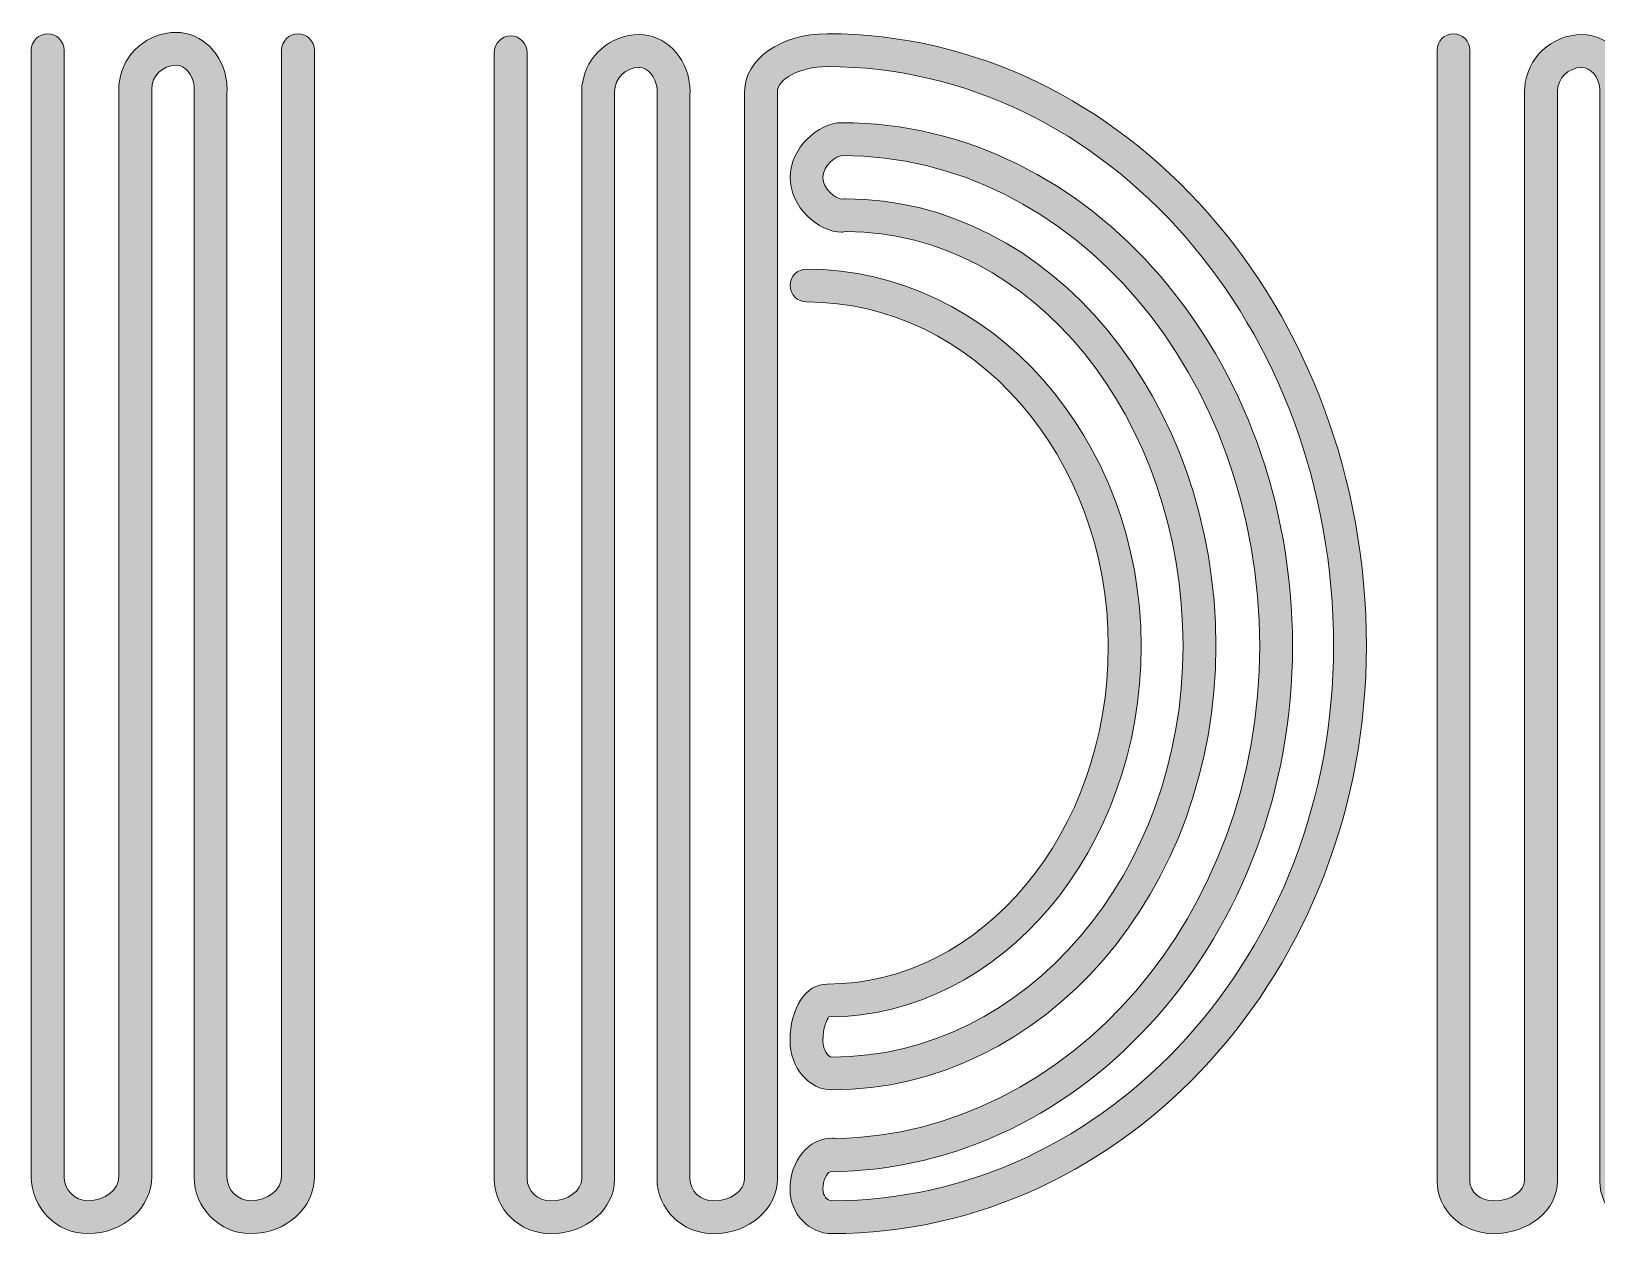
# Model space of a CAD drawing. Header units: inches. Extents: x 35 to 175, y -89 to -7.
# Drawn here: x 132.73 to 151.12, y -58.18 to -44 of the extents above; entities that cross this region are included whole.
import ezdxf

# ---------------------------------------------------------------- set-up
doc = ezdxf.new("R2010")
doc.units = ezdxf.units.IN
doc.header["$MEASUREMENT"] = 0
doc.layers.add('Livello 2', color=7, linetype='Continuous')

msp = doc.modelspace()

# ---------------------------------------------------------------- hatches: boundary and pattern name
at = {"layer": 'Livello 2', "true_color": 0x1c1c1b}
h = msp.add_hatch(color=250, dxfattribs=at)
h.dxf.hatch_style = 2
edge = h.paths.add_edge_path()
edge.add_spline(control_points=[(135.304, -58.119), (134.938, -58.119), (134.64, -57.818), (134.64, -57.449), (134.64, -57.449), (134.64, -44.641), (134.64, -44.641), (134.626, -44.504), (134.535, -44.394), (134.429, -44.394), (134.271, -44.394), (134.142, -44.521), (134.142, -44.678), (134.142, -44.678), (134.142, -57.449), (134.142, -57.449), (134.142, -57.818), (133.805, -58.119), (133.392, -58.119), (133.026, -58.119), (132.728, -57.818), (132.728, -57.449), (132.728, -57.449), (132.728, -44.217), (132.728, -44.217), (132.728, -44.111), (132.814, -44.024), (132.921, -44.024), (133.027, -44.024), (133.113, -44.111), (133.113, -44.217), (133.113, -44.217), (133.113, -57.449), (133.113, -57.449), (133.113, -57.606), (133.238, -57.733), (133.392, -57.733), (133.593, -57.733), (133.756, -57.606), (133.756, -57.449), (133.756, -57.449), (133.756, -44.633), (133.756, -44.633), (133.756, -44.615), (133.759, -44.598), (133.763, -44.582), (133.81, -44.258), (134.091, -44.008), (134.429, -44.008), (134.735, -44.008), (134.988, -44.266), (135.023, -44.598), (135.024, -44.605), (135.025, -44.613), (135.025, -44.621), (135.025, -44.621), (135.026, -44.625), (135.026, -44.625), (135.027, -44.642), (135.028, -44.66), (135.028, -44.678), (135.028, -44.687), (135.027, -44.696), (135.026, -44.705), (135.026, -44.705), (135.026, -57.448), (135.026, -57.448), (135.026, -57.606), (135.151, -57.733), (135.304, -57.733), (135.505, -57.733), (135.668, -57.606), (135.668, -57.449), (135.668, -57.449), (135.668, -44.217), (135.668, -44.217), (135.668, -44.111), (135.755, -44.024), (135.861, -44.024), (135.968, -44.024), (136.054, -44.111), (136.054, -44.217), (136.054, -44.217), (136.054, -57.448), (136.054, -57.448), (136.054, -57.818), (135.718, -58.119), (135.304, -58.119)], knot_values=[0, 0, 0, 0, 1, 1, 1, 2, 2, 2, 3, 3, 3, 4, 4, 4, 5, 5, 5, 6, 6, 6, 7, 7, 7, 8, 8, 8, 9, 9, 9, 10, 10, 10, 11, 11, 11, 12, 12, 12, 13, 13, 13, 14, 14, 14, 15, 15, 15, 16, 16, 16, 17, 17, 17, 18, 18, 18, 19, 19, 19, 20, 20, 20, 21, 21, 21, 22, 22, 22, 23, 23, 23, 24, 24, 24, 25, 25, 25, 26, 26, 26, 27, 27, 27, 28, 28, 28, 29, 29, 29, 29], degree=3, periodic=1)
h = msp.add_hatch(color=250, dxfattribs=at)
h.dxf.hatch_style = 2
edge = h.paths.add_edge_path()
edge.add_spline(control_points=[(140.743, -58.12), (140.377, -58.12), (140.079, -57.831), (140.079, -57.475), (140.079, -57.475), (140.079, -44.667), (140.079, -44.667), (140.065, -44.53), (139.974, -44.42), (139.868, -44.42), (139.71, -44.42), (139.581, -44.547), (139.581, -44.704), (139.581, -44.704), (139.581, -57.475), (139.581, -57.475), (139.581, -57.831), (139.245, -58.12), (138.831, -58.12), (138.465, -58.12), (138.167, -57.831), (138.167, -57.475), (138.167, -57.475), (138.167, -44.243), (138.167, -44.243), (138.167, -44.137), (138.253, -44.05), (138.36, -44.05), (138.466, -44.05), (138.553, -44.137), (138.553, -44.243), (138.553, -44.243), (138.553, -57.475), (138.553, -57.475), (138.553, -57.618), (138.678, -57.735), (138.831, -57.735), (139.029, -57.735), (139.195, -57.616), (139.195, -57.475), (139.195, -57.475), (139.195, -44.659), (139.195, -44.659), (139.195, -44.641), (139.198, -44.624), (139.202, -44.608), (139.249, -44.284), (139.53, -44.034), (139.868, -44.034), (140.174, -44.034), (140.427, -44.292), (140.462, -44.624), (140.464, -44.631), (140.464, -44.639), (140.465, -44.647), (140.465, -44.647), (140.465, -44.651), (140.465, -44.651), (140.466, -44.668), (140.467, -44.686), (140.467, -44.704), (140.467, -44.713), (140.466, -44.722), (140.465, -44.731), (140.465, -44.731), (140.465, -57.474), (140.465, -57.474), (140.465, -57.618), (140.59, -57.735), (140.743, -57.735), (140.941, -57.735), (141.108, -57.616), (141.108, -57.475), (141.108, -57.475), (141.108, -44.704), (141.108, -44.704), (141.108, -44.323), (141.534, -44.024), (142.078, -44.024), (145.571, -44.024), (148.413, -47.251), (148.413, -51.218), (148.413, -55.023), (145.596, -58.119), (142.134, -58.119), (141.863, -58.119), (141.642, -57.886), (141.642, -57.599), (141.642, -57.263), (141.858, -56.999), (142.134, -56.999), (142.151, -56.999), (142.168, -57.001), (142.183, -57.005), (144.937, -56.941), (147.159, -54.37), (147.159, -51.218), (147.159, -48.04), (144.958, -45.455), (142.251, -45.455), (142.196, -45.455), (142.027, -45.57), (142.027, -45.712), (142.027, -45.848), (142.183, -45.96), (142.244, -45.968), (142.244, -45.968), (142.272, -45.965), (142.272, -45.965), (142.28, -45.964), (142.287, -45.964), (142.295, -45.964), (144.694, -45.964), (146.645, -48.321), (146.645, -51.218), (146.645, -54.093), (144.622, -56.431), (142.134, -56.431), (141.863, -56.431), (141.642, -56.172), (141.642, -55.853), (141.642, -55.468), (141.825, -55.188), (142.078, -55.188), (143.899, -55.188), (145.381, -53.407), (145.381, -51.218), (145.381, -48.988), (143.79, -47.174), (141.835, -47.174), (141.728, -47.174), (141.642, -47.088), (141.642, -46.981), (141.642, -46.875), (141.728, -46.789), (141.835, -46.789), (144.003, -46.789), (145.767, -48.776), (145.767, -51.218), (145.767, -53.612), (144.123, -55.561), (142.099, -55.574), (142.075, -55.602), (142.027, -55.697), (142.027, -55.853), (142.027, -55.97), (142.091, -56.046), (142.134, -56.046), (144.409, -56.046), (146.259, -53.88), (146.259, -51.218), (146.259, -48.538), (144.487, -46.357), (142.307, -46.349), (142.307, -46.349), (142.274, -46.353), (142.274, -46.353), (142.267, -46.354), (142.259, -46.355), (142.251, -46.355), (141.977, -46.355), (141.642, -46.058), (141.642, -45.712), (141.642, -45.366), (141.977, -45.069), (142.251, -45.069), (145.17, -45.069), (147.545, -47.827), (147.545, -51.218), (147.545, -54.61), (145.111, -57.371), (142.112, -57.392), (142.075, -57.415), (142.027, -57.489), (142.027, -57.599), (142.027, -57.672), (142.076, -57.733), (142.134, -57.733), (145.384, -57.733), (148.027, -54.81), (148.027, -51.218), (148.027, -47.464), (145.359, -44.41), (142.078, -44.41), (141.744, -44.41), (141.493, -44.565), (141.493, -44.704), (141.493, -44.704), (141.493, -57.474), (141.493, -57.474), (141.493, -57.831), (141.157, -58.12), (140.743, -58.12)], knot_values=[0, 0, 0, 0, 1, 1, 1, 2, 2, 2, 3, 3, 3, 4, 4, 4, 5, 5, 5, 6, 6, 6, 7, 7, 7, 8, 8, 8, 9, 9, 9, 10, 10, 10, 11, 11, 11, 12, 12, 12, 13, 13, 13, 14, 14, 14, 15, 15, 15, 16, 16, 16, 17, 17, 17, 18, 18, 18, 19, 19, 19, 20, 20, 20, 21, 21, 21, 22, 22, 22, 23, 23, 23, 24, 24, 24, 25, 25, 25, 26, 26, 26, 27, 27, 27, 28, 28, 28, 29, 29, 29, 30, 30, 30, 31, 31, 31, 32, 32, 32, 33, 33, 33, 34, 34, 34, 35, 35, 35, 36, 36, 36, 37, 37, 37, 38, 38, 38, 39, 39, 39, 40, 40, 40, 41, 41, 41, 42, 42, 42, 43, 43, 43, 44, 44, 44, 45, 45, 45, 46, 46, 46, 47, 47, 47, 48, 48, 48, 49, 49, 49, 50, 50, 50, 51, 51, 51, 52, 52, 52, 53, 53, 53, 54, 54, 54, 55, 55, 55, 56, 56, 56, 57, 57, 57, 58, 58, 58, 59, 59, 59, 60, 60, 60, 61, 61, 61, 62, 62, 62, 63, 63, 63, 64, 64, 64, 64], degree=3, periodic=1)
h = msp.add_hatch(color=250, dxfattribs=at)
h.dxf.hatch_style = 2
edge = h.paths.add_edge_path()
edge.add_spline(control_points=[(155.822, -58.179), (155.582, -58.179), (155.299, -57.994), (155.118, -57.577), (154.788, -56.818), (152.71, -51.906), (152.57, -51.574), (152.569, -51.572), (152.568, -51.571), (152.567, -51.569), (152.565, -51.803), (152.569, -51.905), (152.569, -51.906), (152.569, -51.906), (152.569, -57.5), (152.569, -57.5), (152.569, -57.847), (152.24, -58.119), (151.819, -58.119), (151.453, -58.119), (151.155, -57.842), (151.155, -57.501), (151.155, -57.501), (151.155, -44.68), (151.155, -44.68), (151.155, -44.677), (151.155, -44.673), (151.155, -44.67), (151.142, -44.531), (151.051, -44.42), (150.944, -44.42), (150.786, -44.42), (150.657, -44.547), (150.657, -44.704), (150.657, -44.704), (150.657, -57.501), (150.657, -57.501), (150.657, -57.843), (150.32, -58.12), (149.907, -58.12), (149.541, -58.12), (149.243, -57.843), (149.243, -57.501), (149.243, -57.501), (149.243, -44.217), (149.243, -44.217), (149.243, -44.111), (149.329, -44.024), (149.436, -44.024), (149.542, -44.024), (149.628, -44.111), (149.628, -44.217), (149.628, -44.217), (149.628, -57.501), (149.628, -57.501), (149.628, -57.63), (149.753, -57.735), (149.907, -57.735), (150.122, -57.735), (150.271, -57.612), (150.271, -57.501), (150.271, -57.501), (150.271, -44.685), (150.271, -44.685), (150.271, -44.678), (150.272, -44.671), (150.273, -44.663), (150.294, -44.313), (150.587, -44.034), (150.944, -44.034), (151.274, -44.034), (151.543, -44.335), (151.543, -44.704), (151.543, -44.713), (151.542, -44.722), (151.541, -44.731), (151.541, -44.731), (151.541, -57.5), (151.541, -57.5), (151.541, -57.629), (151.666, -57.733), (151.819, -57.733), (152.034, -57.733), (152.183, -57.611), (152.183, -57.501), (152.183, -57.501), (152.183, -51.914), (152.183, -51.914), (152.183, -51.914), (152.183, -51.914), (152.183, -51.914), (152.183, -51.914), (152.177, -51.746), (152.183, -51.343), (152.187, -51.116), (152.291, -51.038), (152.377, -51.013), (152.436, -50.996), (152.615, -50.943), (152.901, -51.375), (152.907, -51.385), (152.913, -51.395), (152.918, -51.406), (152.94, -51.458), (155.133, -56.643), (155.472, -57.424), (155.608, -57.737), (155.725, -57.838), (155.84, -57.791), (155.947, -57.747), (155.971, -57.585), (155.806, -57.166), (155.602, -56.647), (155.087, -55.371), (154.589, -54.138), (154.143, -53.035), (153.722, -51.993), (153.604, -51.691), (153.439, -51.267), (153.647, -50.927), (153.937, -50.811), (154.241, -50.689), (154.649, -50.808), (154.841, -51.272), (155.13, -51.972), (157.125, -56.787), (157.391, -57.427), (157.485, -57.654), (157.636, -57.711), (157.713, -57.68), (157.794, -57.646), (157.959, -57.495), (157.869, -57.271), (157.726, -56.911), (157.336, -55.953), (156.958, -55.026), (156.575, -54.084), (156.213, -53.194), (156.148, -53.025), (155.927, -52.454), (156.192, -52.199), (156.277, -52.135), (156.277, -52.135), (156.321, -52.095), (156.321, -52.095), (157.474, -51.074), (158.106, -50.399), (158.106, -48.511), (158.033, -45.282), (155.466, -44.604), (153.325, -44.604), (153.209, -44.604), (153.115, -44.704), (153.115, -44.828), (153.115, -44.961), (153.218, -45.069), (153.345, -45.069), (155.91, -45.069), (157.459, -46.363), (157.489, -48.531), (157.552, -50.104), (156.688, -50.908), (156.224, -51.34), (156.181, -51.38), (156.142, -51.417), (156.107, -51.45), (155.881, -51.671), (155.5, -51.599), (155.301, -51.396), (155.137, -51.229), (155.055, -50.925), (155.365, -50.618), (156.193, -49.796), (156.288, -49.458), (156.304, -48.477), (156.319, -47.523), (155.367, -46.386), (153.974, -46.276), (153.974, -46.276), (153.345, -46.276), (153.345, -46.276), (153.235, -46.276), (153.115, -46.435), (153.115, -46.58), (153.115, -46.695), (153.218, -46.789), (153.345, -46.789), (153.345, -46.789), (153.981, -46.789), (153.981, -46.789), (155.021, -46.789), (155.868, -47.64), (155.868, -48.687), (155.868, -49.616), (155.021, -50.372), (153.981, -50.372), (153.981, -50.372), (153.104, -50.372), (153.104, -50.372), (152.579, -50.372), (152.183, -50.115), (152.183, -49.775), (152.183, -49.775), (152.183, -44.188), (152.183, -44.188), (152.183, -44.082), (152.27, -43.995), (152.376, -43.995), (152.483, -43.995), (152.569, -44.082), (152.569, -44.188), (152.569, -44.188), (152.569, -49.775), (152.569, -49.775), (152.569, -49.847), (152.777, -49.987), (153.104, -49.987), (153.104, -49.987), (153.981, -49.987), (153.981, -49.987), (154.809, -49.987), (155.482, -49.404), (155.482, -48.687), (155.482, -47.853), (154.809, -47.174), (153.981, -47.174), (153.981, -47.174), (153.345, -47.174), (153.345, -47.174), (153.005, -47.174), (152.729, -46.907), (152.729, -46.58), (152.729, -46.254), (152.992, -45.89), (153.345, -45.89), (153.345, -45.89), (153.981, -45.89), (153.981, -45.89), (153.986, -45.89), (153.991, -45.89), (153.996, -45.89), (155.606, -46.014), (156.708, -47.356), (156.689, -48.483), (156.672, -49.558), (156.531, -50.004), (155.637, -50.891), (155.489, -51.038), (155.552, -51.102), (155.576, -51.126), (155.652, -51.203), (155.792, -51.219), (155.838, -51.174), (155.875, -51.139), (155.916, -51.1), (155.962, -51.058), (156.41, -50.641), (157.16, -49.942), (157.103, -48.541), (157.076, -46.578), (155.706, -45.455), (153.345, -45.455), (153.005, -45.455), (152.729, -45.174), (152.729, -44.828), (152.729, -44.491), (152.996, -44.218), (153.325, -44.218), (156.642, -44.218), (158.428, -45.701), (158.492, -48.507), (158.492, -50.573), (157.763, -51.332), (156.577, -52.384), (156.577, -52.384), (156.526, -52.429), (156.526, -52.429), (156.512, -52.442), (156.378, -52.55), (156.507, -52.886), (156.572, -53.052), (156.933, -53.94), (157.316, -54.88), (157.693, -55.808), (158.084, -56.767), (158.227, -57.128), (158.418, -57.608), (158.108, -57.935), (157.858, -58.037), (157.595, -58.144), (157.218, -58.018), (157.034, -57.575), (156.769, -56.935), (154.774, -52.12), (154.484, -51.419), (154.383, -51.175), (154.208, -51.118), (154.081, -51.169), (153.975, -51.211), (153.88, -51.337), (153.964, -51.551), (154.081, -51.851), (154.501, -52.892), (154.946, -53.994), (155.445, -55.228), (155.96, -56.504), (156.165, -57.025), (156.427, -57.691), (156.233, -58.046), (155.987, -58.147), (155.936, -58.168), (155.88, -58.179), (155.822, -58.179)], knot_values=[0, 0, 0, 0, 1, 1, 1, 2, 2, 2, 3, 3, 3, 4, 4, 4, 5, 5, 5, 6, 6, 6, 7, 7, 7, 8, 8, 8, 9, 9, 9, 10, 10, 10, 11, 11, 11, 12, 12, 12, 13, 13, 13, 14, 14, 14, 15, 15, 15, 16, 16, 16, 17, 17, 17, 18, 18, 18, 19, 19, 19, 20, 20, 20, 21, 21, 21, 22, 22, 22, 23, 23, 23, 24, 24, 24, 25, 25, 25, 26, 26, 26, 27, 27, 27, 28, 28, 28, 29, 29, 29, 30, 30, 30, 31, 31, 31, 32, 32, 32, 33, 33, 33, 34, 34, 34, 35, 35, 35, 36, 36, 36, 37, 37, 37, 38, 38, 38, 39, 39, 39, 40, 40, 40, 41, 41, 41, 42, 42, 42, 43, 43, 43, 44, 44, 44, 45, 45, 45, 46, 46, 46, 47, 47, 47, 48, 48, 48, 49, 49, 49, 50, 50, 50, 51, 51, 51, 52, 52, 52, 53, 53, 53, 54, 54, 54, 55, 55, 55, 56, 56, 56, 57, 57, 57, 58, 58, 58, 59, 59, 59, 60, 60, 60, 61, 61, 61, 62, 62, 62, 63, 63, 63, 64, 64, 64, 65, 65, 65, 66, 66, 66, 67, 67, 67, 68, 68, 68, 69, 69, 69, 70, 70, 70, 71, 71, 71, 72, 72, 72, 73, 73, 73, 74, 74, 74, 75, 75, 75, 76, 76, 76, 77, 77, 77, 78, 78, 78, 79, 79, 79, 80, 80, 80, 81, 81, 81, 82, 82, 82, 83, 83, 83, 84, 84, 84, 85, 85, 85, 86, 86, 86, 87, 87, 87, 88, 88, 88, 89, 89, 89, 90, 90, 90, 91, 91, 91, 92, 92, 92, 93, 93, 93, 94, 94, 94, 95, 95, 95, 96, 96, 96, 97, 97, 97, 98, 98, 98, 99, 99, 99, 100, 100, 100, 101, 101, 101, 102, 102, 102, 103, 103, 103, 104, 104, 104, 104], degree=3, periodic=1)

# ---------------------------------------------------------------- linework, layer by layer
at = {"layer": 'Livello 2', "lineweight": 0}
for points, knots in [([(135.304, -58.119), (134.938, -58.119), (134.64, -57.818), (134.64, -57.449), (134.64, -57.449), (134.64, -44.641), (134.64, -44.641), (134.626, -44.504), (134.535, -44.394), (134.429, -44.394), (134.271, -44.394), (134.142, -44.521), (134.142, -44.678), (134.142, -44.678), (134.142, -57.449), (134.142, -57.449), (134.142, -57.818), (133.805, -58.119), (133.392, -58.119), (133.026, -58.119), (132.728, -57.818), (132.728, -57.449), (132.728, -57.449), (132.728, -44.217), (132.728, -44.217), (132.728, -44.111), (132.814, -44.024), (132.921, -44.024), (133.027, -44.024), (133.113, -44.111), (133.113, -44.217), (133.113, -44.217), (133.113, -57.449), (133.113, -57.449), (133.113, -57.606), (133.238, -57.733), (133.392, -57.733), (133.593, -57.733), (133.756, -57.606), (133.756, -57.449), (133.756, -57.449), (133.756, -44.633), (133.756, -44.633), (133.756, -44.615), (133.759, -44.598), (133.763, -44.582), (133.81, -44.258), (134.091, -44.008), (134.429, -44.008), (134.735, -44.008), (134.988, -44.266), (135.023, -44.598), (135.024, -44.605), (135.025, -44.613), (135.025, -44.621), (135.025, -44.621), (135.026, -44.625), (135.026, -44.625), (135.027, -44.642), (135.028, -44.66), (135.028, -44.678), (135.028, -44.687), (135.027, -44.696), (135.026, -44.705), (135.026, -44.705), (135.026, -57.448), (135.026, -57.448), (135.026, -57.606), (135.151, -57.733), (135.304, -57.733), (135.505, -57.733), (135.668, -57.606), (135.668, -57.449), (135.668, -57.449), (135.668, -44.217), (135.668, -44.217), (135.668, -44.111), (135.755, -44.024), (135.861, -44.024), (135.968, -44.024), (136.054, -44.111), (136.054, -44.217), (136.054, -44.217), (136.054, -57.448), (136.054, -57.448), (136.054, -57.818), (135.718, -58.119), (135.304, -58.119)], [0, 0, 0, 0, 1, 1, 1, 2, 2, 2, 3, 3, 3, 4, 4, 4, 5, 5, 5, 6, 6, 6, 7, 7, 7, 8, 8, 8, 9, 9, 9, 10, 10, 10, 11, 11, 11, 12, 12, 12, 13, 13, 13, 14, 14, 14, 15, 15, 15, 16, 16, 16, 17, 17, 17, 18, 18, 18, 19, 19, 19, 20, 20, 20, 21, 21, 21, 22, 22, 22, 23, 23, 23, 24, 24, 24, 25, 25, 25, 26, 26, 26, 27, 27, 27, 28, 28, 28, 29, 29, 29, 29]), ([(140.743, -58.12), (140.377, -58.12), (140.079, -57.831), (140.079, -57.475), (140.079, -57.475), (140.079, -44.667), (140.079, -44.667), (140.065, -44.53), (139.974, -44.42), (139.868, -44.42), (139.71, -44.42), (139.581, -44.547), (139.581, -44.704), (139.581, -44.704), (139.581, -57.475), (139.581, -57.475), (139.581, -57.831), (139.245, -58.12), (138.831, -58.12), (138.465, -58.12), (138.167, -57.831), (138.167, -57.475), (138.167, -57.475), (138.167, -44.243), (138.167, -44.243), (138.167, -44.137), (138.253, -44.05), (138.36, -44.05), (138.466, -44.05), (138.553, -44.137), (138.553, -44.243), (138.553, -44.243), (138.553, -57.475), (138.553, -57.475), (138.553, -57.618), (138.678, -57.735), (138.831, -57.735), (139.029, -57.735), (139.195, -57.616), (139.195, -57.475), (139.195, -57.475), (139.195, -44.659), (139.195, -44.659), (139.195, -44.641), (139.198, -44.624), (139.202, -44.608), (139.249, -44.284), (139.53, -44.034), (139.868, -44.034), (140.174, -44.034), (140.427, -44.292), (140.462, -44.624), (140.464, -44.631), (140.464, -44.639), (140.465, -44.647), (140.465, -44.647), (140.465, -44.651), (140.465, -44.651), (140.466, -44.668), (140.467, -44.686), (140.467, -44.704), (140.467, -44.713), (140.466, -44.722), (140.465, -44.731), (140.465, -44.731), (140.465, -57.474), (140.465, -57.474), (140.465, -57.618), (140.59, -57.735), (140.743, -57.735), (140.941, -57.735), (141.108, -57.616), (141.108, -57.475), (141.108, -57.475), (141.108, -44.704), (141.108, -44.704), (141.108, -44.323), (141.534, -44.024), (142.078, -44.024), (145.571, -44.024), (148.413, -47.251), (148.413, -51.218), (148.413, -55.023), (145.596, -58.119), (142.134, -58.119), (141.863, -58.119), (141.642, -57.886), (141.642, -57.599), (141.642, -57.263), (141.858, -56.999), (142.134, -56.999), (142.151, -56.999), (142.168, -57.001), (142.183, -57.005), (144.937, -56.941), (147.159, -54.37), (147.159, -51.218), (147.159, -48.04), (144.958, -45.455), (142.251, -45.455), (142.196, -45.455), (142.027, -45.57), (142.027, -45.712), (142.027, -45.848), (142.183, -45.96), (142.244, -45.968), (142.244, -45.968), (142.272, -45.965), (142.272, -45.965), (142.28, -45.964), (142.287, -45.964), (142.295, -45.964), (144.694, -45.964), (146.645, -48.321), (146.645, -51.218), (146.645, -54.093), (144.622, -56.431), (142.134, -56.431), (141.863, -56.431), (141.642, -56.172), (141.642, -55.853), (141.642, -55.468), (141.825, -55.188), (142.078, -55.188), (143.899, -55.188), (145.381, -53.407), (145.381, -51.218), (145.381, -48.988), (143.79, -47.174), (141.835, -47.174), (141.728, -47.174), (141.642, -47.088), (141.642, -46.981), (141.642, -46.875), (141.728, -46.789), (141.835, -46.789), (144.003, -46.789), (145.767, -48.776), (145.767, -51.218), (145.767, -53.612), (144.123, -55.561), (142.099, -55.574), (142.075, -55.602), (142.027, -55.697), (142.027, -55.853), (142.027, -55.97), (142.091, -56.046), (142.134, -56.046), (144.409, -56.046), (146.259, -53.88), (146.259, -51.218), (146.259, -48.538), (144.487, -46.357), (142.307, -46.349), (142.307, -46.349), (142.274, -46.353), (142.274, -46.353), (142.267, -46.354), (142.259, -46.355), (142.251, -46.355), (141.977, -46.355), (141.642, -46.058), (141.642, -45.712), (141.642, -45.366), (141.977, -45.069), (142.251, -45.069), (145.17, -45.069), (147.545, -47.827), (147.545, -51.218), (147.545, -54.61), (145.111, -57.371), (142.112, -57.392), (142.075, -57.415), (142.027, -57.489), (142.027, -57.599), (142.027, -57.672), (142.076, -57.733), (142.134, -57.733), (145.384, -57.733), (148.027, -54.81), (148.027, -51.218), (148.027, -47.464), (145.359, -44.41), (142.078, -44.41), (141.744, -44.41), (141.493, -44.565), (141.493, -44.704), (141.493, -44.704), (141.493, -57.474), (141.493, -57.474), (141.493, -57.831), (141.157, -58.12), (140.743, -58.12)], [0, 0, 0, 0, 1, 1, 1, 2, 2, 2, 3, 3, 3, 4, 4, 4, 5, 5, 5, 6, 6, 6, 7, 7, 7, 8, 8, 8, 9, 9, 9, 10, 10, 10, 11, 11, 11, 12, 12, 12, 13, 13, 13, 14, 14, 14, 15, 15, 15, 16, 16, 16, 17, 17, 17, 18, 18, 18, 19, 19, 19, 20, 20, 20, 21, 21, 21, 22, 22, 22, 23, 23, 23, 24, 24, 24, 25, 25, 25, 26, 26, 26, 27, 27, 27, 28, 28, 28, 29, 29, 29, 30, 30, 30, 31, 31, 31, 32, 32, 32, 33, 33, 33, 34, 34, 34, 35, 35, 35, 36, 36, 36, 37, 37, 37, 38, 38, 38, 39, 39, 39, 40, 40, 40, 41, 41, 41, 42, 42, 42, 43, 43, 43, 44, 44, 44, 45, 45, 45, 46, 46, 46, 47, 47, 47, 48, 48, 48, 49, 49, 49, 50, 50, 50, 51, 51, 51, 52, 52, 52, 53, 53, 53, 54, 54, 54, 55, 55, 55, 56, 56, 56, 57, 57, 57, 58, 58, 58, 59, 59, 59, 60, 60, 60, 61, 61, 61, 62, 62, 62, 63, 63, 63, 64, 64, 64, 64]), ([(155.822, -58.179), (155.582, -58.179), (155.299, -57.994), (155.118, -57.577), (154.788, -56.818), (152.71, -51.906), (152.57, -51.574), (152.569, -51.572), (152.568, -51.571), (152.567, -51.569), (152.565, -51.803), (152.569, -51.905), (152.569, -51.906), (152.569, -51.906), (152.569, -57.5), (152.569, -57.5), (152.569, -57.847), (152.24, -58.119), (151.819, -58.119), (151.453, -58.119), (151.155, -57.842), (151.155, -57.501), (151.155, -57.501), (151.155, -44.68), (151.155, -44.68), (151.155, -44.677), (151.155, -44.673), (151.155, -44.67), (151.142, -44.531), (151.051, -44.42), (150.944, -44.42), (150.786, -44.42), (150.657, -44.547), (150.657, -44.704), (150.657, -44.704), (150.657, -57.501), (150.657, -57.501), (150.657, -57.843), (150.32, -58.12), (149.907, -58.12), (149.541, -58.12), (149.243, -57.843), (149.243, -57.501), (149.243, -57.501), (149.243, -44.217), (149.243, -44.217), (149.243, -44.111), (149.329, -44.024), (149.436, -44.024), (149.542, -44.024), (149.628, -44.111), (149.628, -44.217), (149.628, -44.217), (149.628, -57.501), (149.628, -57.501), (149.628, -57.63), (149.753, -57.735), (149.907, -57.735), (150.122, -57.735), (150.271, -57.612), (150.271, -57.501), (150.271, -57.501), (150.271, -44.685), (150.271, -44.685), (150.271, -44.678), (150.272, -44.671), (150.273, -44.663), (150.294, -44.313), (150.587, -44.034), (150.944, -44.034), (151.274, -44.034), (151.543, -44.335), (151.543, -44.704), (151.543, -44.713), (151.542, -44.722), (151.541, -44.731), (151.541, -44.731), (151.541, -57.5), (151.541, -57.5), (151.541, -57.629), (151.666, -57.733), (151.819, -57.733), (152.034, -57.733), (152.183, -57.611), (152.183, -57.501), (152.183, -57.501), (152.183, -51.914), (152.183, -51.914), (152.183, -51.914), (152.183, -51.914), (152.183, -51.914), (152.183, -51.914), (152.177, -51.746), (152.183, -51.343), (152.187, -51.116), (152.291, -51.038), (152.377, -51.013), (152.436, -50.996), (152.615, -50.943), (152.901, -51.375), (152.907, -51.385), (152.913, -51.395), (152.918, -51.406), (152.94, -51.458), (155.133, -56.643), (155.472, -57.424), (155.608, -57.737), (155.725, -57.838), (155.84, -57.791), (155.947, -57.747), (155.971, -57.585), (155.806, -57.166), (155.602, -56.647), (155.087, -55.371), (154.589, -54.138), (154.143, -53.035), (153.722, -51.993), (153.604, -51.691), (153.439, -51.267), (153.647, -50.927), (153.937, -50.811), (154.241, -50.689), (154.649, -50.808), (154.841, -51.272), (155.13, -51.972), (157.125, -56.787), (157.391, -57.427), (157.485, -57.654), (157.636, -57.711), (157.713, -57.68), (157.794, -57.646), (157.959, -57.495), (157.869, -57.271), (157.726, -56.911), (157.336, -55.953), (156.958, -55.026), (156.575, -54.084), (156.213, -53.194), (156.148, -53.025), (155.927, -52.454), (156.192, -52.199), (156.277, -52.135), (156.277, -52.135), (156.321, -52.095), (156.321, -52.095), (157.474, -51.074), (158.106, -50.399), (158.106, -48.511), (158.033, -45.282), (155.466, -44.604), (153.325, -44.604), (153.209, -44.604), (153.115, -44.704), (153.115, -44.828), (153.115, -44.961), (153.218, -45.069), (153.345, -45.069), (155.91, -45.069), (157.459, -46.363), (157.489, -48.531), (157.552, -50.104), (156.688, -50.908), (156.224, -51.34), (156.181, -51.38), (156.142, -51.417), (156.107, -51.45), (155.881, -51.671), (155.5, -51.599), (155.301, -51.396), (155.137, -51.229), (155.055, -50.925), (155.365, -50.618), (156.193, -49.796), (156.288, -49.458), (156.304, -48.477), (156.319, -47.523), (155.367, -46.386), (153.974, -46.276), (153.974, -46.276), (153.345, -46.276), (153.345, -46.276), (153.235, -46.276), (153.115, -46.435), (153.115, -46.58), (153.115, -46.695), (153.218, -46.789), (153.345, -46.789), (153.345, -46.789), (153.981, -46.789), (153.981, -46.789), (155.021, -46.789), (155.868, -47.64), (155.868, -48.687), (155.868, -49.616), (155.021, -50.372), (153.981, -50.372), (153.981, -50.372), (153.104, -50.372), (153.104, -50.372), (152.579, -50.372), (152.183, -50.115), (152.183, -49.775), (152.183, -49.775), (152.183, -44.188), (152.183, -44.188), (152.183, -44.082), (152.27, -43.995), (152.376, -43.995), (152.483, -43.995), (152.569, -44.082), (152.569, -44.188), (152.569, -44.188), (152.569, -49.775), (152.569, -49.775), (152.569, -49.847), (152.777, -49.987), (153.104, -49.987), (153.104, -49.987), (153.981, -49.987), (153.981, -49.987), (154.809, -49.987), (155.482, -49.404), (155.482, -48.687), (155.482, -47.853), (154.809, -47.174), (153.981, -47.174), (153.981, -47.174), (153.345, -47.174), (153.345, -47.174), (153.005, -47.174), (152.729, -46.907), (152.729, -46.58), (152.729, -46.254), (152.992, -45.89), (153.345, -45.89), (153.345, -45.89), (153.981, -45.89), (153.981, -45.89), (153.986, -45.89), (153.991, -45.89), (153.996, -45.89), (155.606, -46.014), (156.708, -47.356), (156.689, -48.483), (156.672, -49.558), (156.531, -50.004), (155.637, -50.891), (155.489, -51.038), (155.552, -51.102), (155.576, -51.126), (155.652, -51.203), (155.792, -51.219), (155.838, -51.174), (155.875, -51.139), (155.916, -51.1), (155.962, -51.058), (156.41, -50.641), (157.16, -49.942), (157.103, -48.541), (157.076, -46.578), (155.706, -45.455), (153.345, -45.455), (153.005, -45.455), (152.729, -45.174), (152.729, -44.828), (152.729, -44.491), (152.996, -44.218), (153.325, -44.218), (156.642, -44.218), (158.428, -45.701), (158.492, -48.507), (158.492, -50.573), (157.763, -51.332), (156.577, -52.384), (156.577, -52.384), (156.526, -52.429), (156.526, -52.429), (156.512, -52.442), (156.378, -52.55), (156.507, -52.886), (156.572, -53.052), (156.933, -53.94), (157.316, -54.88), (157.693, -55.808), (158.084, -56.767), (158.227, -57.128), (158.418, -57.608), (158.108, -57.935), (157.858, -58.037), (157.595, -58.144), (157.218, -58.018), (157.034, -57.575), (156.769, -56.935), (154.774, -52.12), (154.484, -51.419), (154.383, -51.175), (154.208, -51.118), (154.081, -51.169), (153.975, -51.211), (153.88, -51.337), (153.964, -51.551), (154.081, -51.851), (154.501, -52.892), (154.946, -53.994), (155.445, -55.228), (155.96, -56.504), (156.165, -57.025), (156.427, -57.691), (156.233, -58.046), (155.987, -58.147), (155.936, -58.168), (155.88, -58.179), (155.822, -58.179)], [0, 0, 0, 0, 1, 1, 1, 2, 2, 2, 3, 3, 3, 4, 4, 4, 5, 5, 5, 6, 6, 6, 7, 7, 7, 8, 8, 8, 9, 9, 9, 10, 10, 10, 11, 11, 11, 12, 12, 12, 13, 13, 13, 14, 14, 14, 15, 15, 15, 16, 16, 16, 17, 17, 17, 18, 18, 18, 19, 19, 19, 20, 20, 20, 21, 21, 21, 22, 22, 22, 23, 23, 23, 24, 24, 24, 25, 25, 25, 26, 26, 26, 27, 27, 27, 28, 28, 28, 29, 29, 29, 30, 30, 30, 31, 31, 31, 32, 32, 32, 33, 33, 33, 34, 34, 34, 35, 35, 35, 36, 36, 36, 37, 37, 37, 38, 38, 38, 39, 39, 39, 40, 40, 40, 41, 41, 41, 42, 42, 42, 43, 43, 43, 44, 44, 44, 45, 45, 45, 46, 46, 46, 47, 47, 47, 48, 48, 48, 49, 49, 49, 50, 50, 50, 51, 51, 51, 52, 52, 52, 53, 53, 53, 54, 54, 54, 55, 55, 55, 56, 56, 56, 57, 57, 57, 58, 58, 58, 59, 59, 59, 60, 60, 60, 61, 61, 61, 62, 62, 62, 63, 63, 63, 64, 64, 64, 65, 65, 65, 66, 66, 66, 67, 67, 67, 68, 68, 68, 69, 69, 69, 70, 70, 70, 71, 71, 71, 72, 72, 72, 73, 73, 73, 74, 74, 74, 75, 75, 75, 76, 76, 76, 77, 77, 77, 78, 78, 78, 79, 79, 79, 80, 80, 80, 81, 81, 81, 82, 82, 82, 83, 83, 83, 84, 84, 84, 85, 85, 85, 86, 86, 86, 87, 87, 87, 88, 88, 88, 89, 89, 89, 90, 90, 90, 91, 91, 91, 92, 92, 92, 93, 93, 93, 94, 94, 94, 95, 95, 95, 96, 96, 96, 97, 97, 97, 98, 98, 98, 99, 99, 99, 100, 100, 100, 101, 101, 101, 102, 102, 102, 103, 103, 103, 104, 104, 104, 104])]:
    msp.add_open_spline(points, degree=3, knots=knots, dxfattribs=at)

doc.saveas('drawing.dxf')
